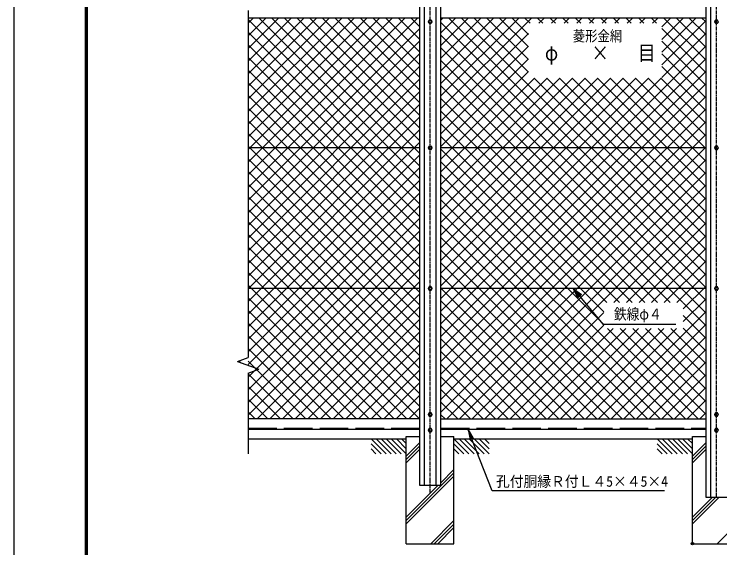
# Model space of a CAD drawing. Units: millimetres, scale not verified. Extents: x -4455 to 4455, y -3150 to 3150.
# Drawn here: x -4455 to -1496, y -233 to 2004 of the extents above; entities that cross this region are included whole.
import ezdxf
from ezdxf.enums import TextEntityAlignment as Align

# ---------------------------------------------------------------- set-up
doc = ezdxf.new("R2010")
doc.units = ezdxf.units.MM
doc.header["$LTSCALE"] = 20
doc.header["$PDMODE"] = 32
doc.header["$PDSIZE"] = 10
doc.linetypes.add('DASHED', pattern=[7.5, 6, -1.5])
doc.linetypes.add('USER1', pattern=[1.125, 0.75, -0.125, 0.125, -0.125])
for name, color, linetype, lineweight in [('0-0_1', 7, 'Continuous', 25), ('0-1_2', 7, 'Continuous', 25), ('0-2_0', 4, 'Continuous', 25), ('0-6_EXTCNT-L', 1, 'Continuous', 25), ('0-7_WAKU', 7, 'Continuous', 25)]:
    doc.layers.add(name, color=color, linetype=linetype, lineweight=lineweight)
doc.layers.add('0-5_DEFPOINTS', color=7, linetype='Continuous')
doc.styles.add('ＭＳ ゴシック', font='')
doc.styles.get('ＭＳ ゴシック').set_extended_font_data('MS Gothic')

# ---------------------------------------------------------------- blocks, each defined once
blk = doc.blocks.new('C0')
at = {"layer": '0-0_1', "color": 4}
blk.add_line((16191.2, 85560.1), (16343, 85408.3), dxfattribs=at)
blk = doc.blocks.new('X26')
at = {"layer": '0-2_0'}
for p, q in [((23718.6, 86297.5), (37954.5, 100533.4)), ((23718.6, 87358.2), (36893.8, 100533.4)), ((23718.6, 88418.9), (35833.1, 100533.4)), ((23718.6, 89479.5), (34772.5, 100533.4)), ((23718.6, 90540.2), (33711.8, 100533.4)), ((23718.6, 91600.8), (32651.2, 100533.4)), ((23718.6, 92661.5), (31590.5, 100533.4)), ((23718.6, 93722.2), (30529.8, 100533.4)), ((23718.6, 94782.8), (29469.2, 100533.4)), ((23718.6, 95843.5), (28408.5, 100533.4)), ((23718.6, 96904.1), (27347.9, 100533.4)), ((23718.6, 97964.8), (26287.2, 100533.4)), ((23718.6, 99025.5), (25226.5, 100533.4)), ((23718.6, 100086.1), (24165.9, 100533.4)), ((38098.6, 85998.7), (23718.6, 100378.6)), ((38098.6, 87059.3), (24624.5, 100533.4)), ((38098.6, 88120), (25685.1, 100533.4)), ((38098.6, 89180.7), (26745.8, 100533.4)), ((38098.6, 90241.3), (27806.5, 100533.4)), ((38098.6, 91302), (28867.1, 100533.4)), ((38098.6, 92362.6), (29927.8, 100533.4)), ((38098.6, 93423.3), (30988.4, 100533.4)), ((38098.6, 94484), (32049.1, 100533.4)), ((38098.6, 95544.6), (33109.8, 100533.4)), ((38098.6, 96605.3), (34170.4, 100533.4)), ((38098.6, 97665.9), (35231.1, 100533.4)), ((38098.6, 98726.6), (36291.7, 100533.4)), ((38098.6, 99787.3), (37352.4, 100533.4)), ((23718.6, 85236.9), (38098.6, 99616.9)), ((38098.6, 84938), (23718.6, 99318)), ((23718.6, 84176.2), (38098.6, 98556.2)), ((38098.6, 83877.4), (23718.6, 98257.3)), ((23718.6, 83115.6), (38098.6, 97495.5)), ((38098.6, 82816.7), (23718.6, 97196.7)), ((23718.6, 82054.9), (38098.6, 96434.9)), ((38098.6, 81756), (23718.6, 96136)), ((23718.6, 80994.2), (38098.6, 95374.2)), ((38098.6, 80695.4), (23718.6, 95075.3)), ((23718.6, 79933.6), (38098.6, 94313.6)), ((38098.6, 79634.7), (23718.6, 94014.7)), ((23718.6, 78872.9), (38098.6, 93252.9)), ((38098.6, 78574.1), (23718.6, 92954)), ((23718.6, 77812.3), (38098.6, 92192.2)), ((38098.6, 77513.4), (23718.6, 91893.4)), ((23718.6, 76751.6), (38098.6, 91131.6)), ((38098.6, 76452.7), (23718.6, 90832.7)), ((23718.6, 75690.9), (38098.6, 90070.9)), ((38098.6, 75392.1), (23718.6, 89772)), ((23718.6, 74630.3), (38098.6, 89010.3)), ((38098.6, 74331.4), (23718.6, 88711.4)), ((23718.6, 73569.6), (38098.6, 87949.6)), ((38098.6, 73270.8), (23718.6, 87650.7)), ((23718.6, 72509), (38098.6, 86888.9)), ((38098.6, 72210.1), (23718.6, 86590.1)), ((23718.6, 71448.3), (38098.6, 85828.3)), ((38098.6, 71149.4), (23718.6, 85529.4)), ((23718.6, 70387.6), (38098.6, 84767.6)), ((38098.6, 70088.8), (23718.6, 84468.7)), ((23718.6, 69327), (38098.6, 83707)), ((38098.6, 69028.1), (23718.6, 83408.1)), ((23718.6, 68266.3), (38098.6, 82646.3)), ((38098.6, 67967.5), (23718.6, 82347.4)), ((23718.6, 67205.7), (38098.6, 81585.6)), ((38072, 66933.4), (23718.6, 81286.8)), ((24507, 66933.4), (38098.6, 80525)), ((37011.3, 66933.4), (23718.6, 80226.1)), ((25567.7, 66933.4), (38098.6, 79464.3)), ((35950.6, 66933.4), (23718.6, 79165.4)), ((26628.3, 66933.4), (38098.6, 78403.7)), ((34890, 66933.4), (23718.6, 78104.8)), ((33829.3, 66933.4), (23718.6, 77044.1)), ((27689, 66933.4), (38098.6, 77343)), ((32768.7, 66933.4), (23718.6, 75983.5)), ((28749.6, 66933.4), (38098.6, 76282.3)), ((29810.3, 66933.4), (38098.6, 75221.7)), ((31708, 66933.4), (23718.6, 74922.8)), ((30871, 66933.4), (38098.6, 74161)), ((30647.3, 66933.4), (23718.6, 73862.1)), ((29586.7, 66933.4), (23718.6, 72801.5)), ((31931.6, 66933.4), (38098.6, 73100.4)), ((28526, 66933.4), (23718.6, 71740.8)), ((32992.3, 66933.4), (38098.6, 72039.7)), ((27465.4, 66933.4), (23718.6, 70680.2)), ((34052.9, 66933.4), (38098.6, 70979)), ((35113.6, 66933.4), (38098.6, 69918.4)), ((26404.7, 66933.4), (23718.6, 69619.5)), ((36174.3, 66933.4), (38098.6, 68857.7)), ((25344, 66933.4), (23718.6, 68558.8)), ((24283.4, 66933.4), (23718.6, 67498.2)), ((37234.9, 66933.4), (38098.6, 67797.1))]:
    blk.add_line(p, q, dxfattribs=at)
blk = doc.blocks.new('X27')
at = {"layer": '0-2_0'}
for p, q in [((39878.6, 92911.6), (47500.4, 100533.4)), ((39878.6, 93972.2), (46439.7, 100533.4)), ((39878.6, 95032.9), (45379.1, 100533.4)), ((39878.6, 96093.6), (44318.4, 100533.4)), ((39878.6, 97154.2), (43257.8, 100533.4)), ((39878.6, 98214.9), (42197.1, 100533.4)), ((39878.6, 99275.5), (41136.4, 100533.4)), ((39878.6, 100336.2), (40075.8, 100533.4)), ((62098.6, 77908.6), (39878.6, 100128.6)), ((62098.6, 78969.2), (40534.4, 100533.4)), ((62098.6, 80029.9), (41595.1, 100533.4)), ((47230, 95959.2), (42655.7, 100533.4)), ((47230, 97019.8), (43716.4, 100533.4)), ((47230, 98080.5), (44777, 100533.4)), ((47230, 99141.2), (45837.7, 100533.4)), ((47366, 100065.8), (46898.4, 100533.4)), ((48426.6, 100065.8), (47959, 100533.4)), ((48093.4, 100065.8), (48561.1, 100533.4)), ((49487.3, 100065.8), (49019.7, 100533.4)), ((49154.1, 100065.8), (49621.7, 100533.4)), ((50548, 100065.8), (50080.3, 100533.4)), ((50214.8, 100065.8), (50682.4, 100533.4)), ((51608.6, 100065.8), (51141, 100533.4)), ((51275.4, 100065.8), (51743, 100533.4)), ((52669.3, 100065.8), (52201.7, 100533.4)), ((52336.1, 100065.8), (52803.7, 100533.4)), ((53729.9, 100065.8), (53262.3, 100533.4)), ((53396.7, 100065.8), (53864.4, 100533.4)), ((54790.6, 100065.8), (54323, 100533.4)), ((54457.4, 100065.8), (54925, 100533.4)), ((55851.3, 100065.8), (55383.6, 100533.4)), ((55518.1, 100065.8), (55985.7, 100533.4)), ((56911.9, 100065.8), (56444.3, 100533.4)), ((56578.7, 100065.8), (57046.3, 100533.4)), ((57972.6, 100065.8), (57505, 100533.4)), ((57639.4, 100065.8), (58107, 100533.4)), ((58401, 97645.4), (61289, 100533.4)), ((58401, 98706.1), (60228.3, 100533.4)), ((58401, 99766.7), (59167.7, 100533.4)), ((58401, 96584.7), (62098.6, 100282.3)), ((62098.6, 97000.5), (58565.6, 100533.4)), ((62098.6, 98061.1), (59626.3, 100533.4)), ((62098.6, 99121.8), (60686.9, 100533.4)), ((62098.6, 100182.4), (61747.6, 100533.4)), ((62098.6, 95939.8), (58401, 99637.4)), ((39878.6, 91850.9), (47230, 99202.3)), ((62098.6, 76847.9), (39878.6, 99067.9)), ((58401, 95524.1), (62098.6, 99221.7)), ((62098.6, 94879.1), (58401, 98576.7)), ((39878.6, 75941), (62098.6, 98161)), ((39878.6, 90790.3), (47230, 98141.6)), ((62098.6, 75787.3), (39878.6, 98007.2)), ((39878.6, 74880.4), (62098.6, 97100.4)), ((39878.6, 89729.6), (47230, 97081)), ((62098.6, 93818.5), (58401, 97516.1)), ((60174.7, 76650.5), (39878.6, 96946.6)), ((39878.6, 73819.7), (62098.6, 96039.7)), ((39878.6, 88668.9), (47230, 96020.3)), ((59114, 76650.5), (39878.6, 95885.9)), ((62098.6, 92757.8), (58401, 96455.4)), ((39878.6, 77001.7), (58349.7, 95472.8)), ((39878.6, 78062.3), (57289, 95472.8)), ((39878.6, 79123), (56228.4, 95472.8)), ((39878.6, 80183.7), (55167.7, 95472.8)), ((39878.6, 81244.3), (54107, 95472.8)), ((39878.6, 82305), (53046.4, 95472.8)), ((39878.6, 83365.6), (51985.7, 95472.8)), ((39878.6, 84426.3), (50925.1, 95472.8)), ((39878.6, 85487), (49864.4, 95472.8)), ((39878.6, 86547.6), (48803.7, 95472.8)), ((39878.6, 87608.3), (47743.1, 95472.8)), ((62098.6, 81090.6), (47716.3, 95472.8)), ((62098.6, 82151.2), (48777, 95472.8)), ((62098.6, 83211.9), (49837.7, 95472.8)), ((62098.6, 84272.5), (50898.3, 95472.8)), ((62098.6, 85333.2), (51959, 95472.8)), ((62098.6, 86393.9), (53019.6, 95472.8)), ((62098.6, 87454.5), (54080.3, 95472.8)), ((62098.6, 88515.2), (55141, 95472.8)), ((62098.6, 89575.8), (56201.6, 95472.8)), ((62098.6, 90636.5), (57262.3, 95472.8)), ((62098.6, 91697.2), (58322.9, 95472.8)), ((39878.6, 72759), (62098.6, 94979)), ((58053.4, 76650.5), (39878.6, 94825.3)), ((39878.6, 71698.4), (62098.6, 93918.4)), ((56992.7, 76650.5), (39878.6, 93764.6)), ((39878.6, 70637.7), (62098.6, 92857.7)), ((55932.1, 76650.5), (39878.6, 92703.9)), ((39878.6, 69577.1), (62098.6, 91797.1)), ((54871.4, 76650.5), (39878.6, 91643.3)), ((39878.6, 68516.4), (62098.6, 90736.4)), ((53810.7, 76650.5), (39878.6, 90582.6)), ((39878.6, 67455.7), (62098.6, 89675.7)), ((53536.2, 75864.4), (39878.6, 89522)), ((53536.2, 74803.7), (39878.6, 88461.3)), ((40376.9, 66893.4), (62098.6, 88615.1)), ((60385.8, 66893.4), (39878.6, 87400.6)), ((41437.6, 66893.4), (62098.6, 87554.4)), ((42498.2, 66893.4), (62098.6, 86493.7)), ((59325.2, 66893.4), (39878.6, 86340)), ((58264.5, 66893.4), (39878.6, 85279.3)), ((43558.9, 66893.4), (62098.6, 85433.1)), ((57203.8, 66893.4), (39878.6, 84218.7)), ((54376.6, 76650.5), (62098.6, 84372.4)), ((56143.2, 66893.4), (39878.6, 83158)), ((55437.3, 76650.5), (62098.6, 83311.8)), ((55082.5, 66893.4), (39878.6, 82097.3)), ((56497.9, 76650.5), (62098.6, 82251.1)), ((57558.6, 76650.5), (62098.6, 81190.4)), ((54021.9, 66893.4), (39878.6, 81036.7)), ((52961.2, 66893.4), (39878.6, 79976)), ((58619.2, 76650.5), (62098.6, 80129.8)), ((51900.5, 66893.4), (39878.6, 78915.4)), ((59679.9, 76650.5), (62098.6, 79069.1)), ((50839.9, 66893.4), (39878.6, 77854.7)), ((60202.7, 76112.7), (62098.6, 78008.5)), ((60202.7, 75052), (62098.6, 76947.8)), ((49779.2, 66893.4), (39878.6, 76794)), ((62098.6, 74726.6), (60202.7, 76622.4)), ((44619.5, 66893.4), (53536.2, 75810)), ((53104.8, 66893.4), (62098.6, 75887.1)), ((48718.6, 66893.4), (39878.6, 75733.4)), ((62098.6, 73665.9), (60202.7, 75561.8)), ((47657.9, 66893.4), (39878.6, 74672.7)), ((45680.2, 66893.4), (53536.2, 74749.4)), ((54165.5, 66893.4), (62098.6, 74826.5)), ((46740.9, 66893.4), (54336.5, 74489.1)), ((47801.5, 66893.4), (55397.2, 74489.1)), ((48862.2, 66893.4), (56457.8, 74489.1)), ((49922.8, 66893.4), (57518.5, 74489.1)), ((50983.5, 66893.4), (58579.2, 74489.1)), ((52044.2, 66893.4), (59639.8, 74489.1)), ((61446.5, 66893.4), (53850.8, 74489.1)), ((62098.6, 67302), (54911.5, 74489.1)), ((62098.6, 68362.6), (55972.1, 74489.1)), ((62098.6, 69423.3), (57032.8, 74489.1)), ((62098.6, 70484), (58093.5, 74489.1)), ((62098.6, 71544.6), (59154.1, 74489.1)), ((62098.6, 72605.3), (60202.7, 74501.1)), ((46597.2, 66893.4), (39878.6, 73612.1)), ((55226.1, 66893.4), (62098.6, 73765.8)), ((45536.6, 66893.4), (39878.6, 72551.4)), ((56286.8, 66893.4), (62098.6, 72705.2)), ((57347.5, 66893.4), (62098.6, 71644.5)), ((44475.9, 66893.4), (39878.6, 71490.7)), ((58408.1, 66893.4), (62098.6, 70583.8)), ((43415.3, 66893.4), (39878.6, 70430.1)), ((42354.6, 66893.4), (39878.6, 69369.4)), ((59468.8, 66893.4), (62098.6, 69523.2)), ((41293.9, 66893.4), (39878.6, 68308.8)), ((60529.4, 66893.4), (62098.6, 68462.5)), ((40233.3, 66893.4), (39878.6, 67248.1)), ((61590.1, 66893.4), (62098.6, 67401.9))]:
    blk.add_line(p, q, dxfattribs=at)
blk = doc.blocks.new('DARROWS')
at = {"layer": '0-2_0', "color": 2}
blk.add_line((0, 0), (-19.982, 0), dxfattribs=at)
blk.add_lwpolyline([(-20, -3.333), (0, 0), (-20, 3.333)], dxfattribs=at)

msp = doc.modelspace()

# ---------------------------------------------------------------- linework, layer by layer
at = {"layer": '0-0_1', "color": 4, "linetype": 'USER1'}
for p, q in [((-2710.12, -0.98), (-2710.12, 2081.34)), ((-1510.12, -20.98), (-1510.12, 2081.34))]:
    msp.add_line(p, q, dxfattribs=at)
at = {"layer": '0-0_1'}
for p, q in [((-2754.62, 2049.02), (-2754.62, 29.02)), ((-2735.12, 2049.02), (-2735.12, 29.02)), ((-2685.12, 29.02), (-2685.12, 2049.02)), ((-2665.62, 29.02), (-2665.62, 2049.02)), ((-1554.62, 2049.02), (-1554.62, -20.98)), ((-1535.12, 2049.02), (-1535.12, -20.98)), ((-3473.62, 1989.02), (-2754.62, 1989.02)), ((-2665.62, 1989.02), (-1554.62, 1989.02)), ((-2754.62, 1444.02), (-3473.62, 1444.02)), ((-1554.62, 1444.02), (-2665.62, 1444.02)), ((-2754.62, 854.02), (-3473.62, 854.02)), ((-1554.62, 854.02), (-2665.62, 854.02)), ((-3473.62, 309.02), (-2754.62, 309.02)), ((-2665.62, 307.02), (-1554.62, 307.02)), ((-3473.62, 264.02), (-2754.62, 264.02)), ((-2665.62, 264.02), (-1554.62, 264.02)), ((-3473.62, 224.02), (-2810.43, 224.02)), ((-2960.43, 224.02), (-2810.43, 224.02)), ((-2810.43, -215.98), (-2810.43, 234.02)), ((-2810.43, 234.02), (-2754.62, 234.02)), ((-2665.62, 234.02), (-2610.43, 234.02)), ((-2610.43, -215.98), (-2610.43, 234.02)), ((-2610.43, 224.02), (-2460.43, 224.02)), ((-2610.43, 224.02), (-1610.43, 224.02)), ((-1760.43, 224.02), (-1610.43, 224.02)), ((-1610.43, -215.98), (-1610.43, 234.02)), ((-1610.43, 234.02), (-1554.62, 234.02)), ((-2754.62, 29.02), (-2665.62, 29.02)), ((-1554.62, -20.98), (-1465.62, -20.98)), ((-2810.43, -215.98), (-2610.43, -215.98)), ((-1610.43, -215.98), (-1410.43, -215.98))]:
    msp.add_line(p, q, dxfattribs=at)
at = {"layer": '0-0_1', "color": 4}
for p, q in [((-3473.62, 2019.38), (-3473.62, 564.32)), ((-3518.62, 547.94), (-3473.62, 564.32)), ((-3518.62, 547.94), (-3428.62, 515.19)), ((-3473.62, 498.81), (-3428.62, 515.19)), ((-3473.62, 498.81), (-3473.62, 275.34)), ((-3473.62, 275.34), (-3473.62, 161.15)), ((-2958.15, 224.02), (-2895.28, 161.15)), ((-2936.93, 224.02), (-2874.06, 161.15)), ((-2915.72, 224.02), (-2852.85, 161.15)), ((-2894.51, 224.02), (-2831.64, 161.15)), ((-2873.29, 224.02), (-2810.42, 161.15)), ((-2852.08, 224.02), (-2810.42, 182.37)), ((-2830.87, 224.02), (-2810.42, 203.58)), ((-2754.62, 207.33), (-2810.43, 151.53)), ((-2610.43, 224.02), (-2547.56, 161.15)), ((-2589.22, 224.02), (-2526.35, 161.15)), ((-2568, 224.02), (-2505.13, 161.15)), ((-2546.79, 224.02), (-2483.92, 161.15)), ((-2525.58, 224.02), (-2462.71, 161.15)), ((-2504.36, 224.02), (-2462.71, 182.37)), ((-2483.15, 224.02), (-2462.71, 203.58)), ((-1758.15, 224.02), (-1695.28, 161.15)), ((-1736.93, 224.02), (-1674.06, 161.15)), ((-1715.72, 224.02), (-1652.85, 161.15)), ((-1694.51, 224.02), (-1631.64, 161.15)), ((-1673.29, 224.02), (-1610.42, 161.15)), ((-1652.08, 224.02), (-1610.42, 182.37)), ((-1630.87, 224.02), (-1610.42, 203.58)), ((-1554.62, 207.33), (-1610.43, 151.53)), ((-2958.15, 202.81), (-2916.49, 161.15)), ((-2958.15, 181.6), (-2937.7, 161.15)), ((-2754.62, 193.19), (-2810.43, 137.38)), ((-2754.62, 179.05), (-2810.43, 123.24)), ((-2610.43, 202.81), (-2568.77, 161.15)), ((-2610.43, 181.6), (-2589.98, 161.15)), ((-1758.15, 202.81), (-1716.49, 161.15)), ((-1758.15, 181.6), (-1737.7, 161.15)), ((-1554.62, 193.19), (-1610.43, 137.38)), ((-1554.62, 179.05), (-1610.43, 123.24)), ((-2665.62, 39.83), (-2610.43, 95.02)), ((-2810.43, -119.12), (-2610.43, 80.88)), ((-2810.43, -133.26), (-2610.43, 66.74)), ((-2810.43, -104.98), (-2676.43, 29.02)), ((-1610.43, -133.26), (-1498.14, -20.98)), ((-1610.43, -119.12), (-1512.29, -20.98)), ((-1610.43, -104.98), (-1526.43, -20.98)), ((-2707.07, -215.98), (-2610.43, -119.34)), ((-2692.93, -215.98), (-2610.43, -133.48)), ((-2678.78, -215.98), (-2610.43, -147.62)), ((-1507.07, -215.98), (-1410.43, -119.34))]:
    msp.add_line(p, q, dxfattribs=at)
at = {"layer": '0-0_1', "linetype": 'DASHED'}
for p, q in [((-3473.62, 268.02), (-2754.62, 268.02)), ((-2665.62, 268.02), (-1554.62, 268.02))]:
    msp.add_line(p, q, dxfattribs=at)
at = {"layer": '0-0_1', "color": 4}
msp.add_lwpolyline([(-2091.55, 814.92), (-2110.12, 854.02), (-2075.33, 828.25)], close=True, dxfattribs=at)
for points in [[(-2110.12, 854.02), (-1986.77, 704.02), (-1680.26, 704.02)], [(-2087.5, 818.25), (-2096.78, 837.8), (-2079.39, 824.92)]]:
    msp.add_lwpolyline(points, dxfattribs=at)
at = {"layer": '0-1_2'}
for p, q in [((-2714.12, 1979.45), (-2718.12, 1972.52)), ((-2718.12, 1972.52), (-2714.12, 1965.59)), ((-2706.12, 1979.45), (-2714.12, 1979.45)), ((-2714.12, 1965.59), (-2706.12, 1965.59)), ((-1506.12, 1979.45), (-1514.12, 1979.45)), ((-1514.12, 1965.59), (-1506.12, 1965.59)), ((-1502.12, 1972.52), (-1506.12, 1979.45)), ((-1506.12, 1965.59), (-1502.12, 1972.52)), ((-2706.12, 1450.95), (-2714.12, 1450.95)), ((-2702.12, 1444.02), (-2706.12, 1450.95)), ((-1514.12, 1450.95), (-1518.12, 1444.02)), ((-1506.12, 1450.95), (-1514.12, 1450.95)), ((-2714.12, 1437.1), (-2706.12, 1437.1)), ((-2706.12, 1437.1), (-2702.12, 1444.02)), ((-1518.12, 1444.02), (-1514.12, 1437.1)), ((-1514.12, 1437.1), (-1506.12, 1437.1)), ((-2714.12, 860.95), (-2718.12, 854.02)), ((-2706.12, 860.95), (-2714.12, 860.95)), ((-2718.12, 854.02), (-2714.12, 847.1)), ((-2714.12, 847.1), (-2706.12, 847.1)), ((-2714.12, 332.45), (-2718.12, 325.53)), ((-2706.12, 332.45), (-2714.12, 332.45)), ((-1506.12, 332.45), (-1514.12, 332.45)), ((-1502.12, 325.53), (-1506.12, 332.45)), ((-2718.12, 325.53), (-2714.12, 318.6)), ((-2714.12, 318.6), (-2706.12, 318.6)), ((-1514.12, 318.6), (-1506.12, 318.6)), ((-1506.12, 318.6), (-1502.12, 325.53)), ((-2714.12, 266.45), (-2718.12, 259.53)), ((-2706.12, 266.45), (-2714.12, 266.45)), ((-2718.12, 259.53), (-2714.12, 252.6)), ((-2714.12, 252.6), (-2706.12, 252.6))]:
    msp.add_line(p, q, dxfattribs=at)
for points in [[(-2706.12, 1965.59), (-2702.12, 1972.52), (-2706.12, 1979.45)], [(-1514.12, 1979.45), (-1518.12, 1972.52), (-1514.12, 1965.59)], [(-2714.12, 1450.95), (-2718.12, 1444.02), (-2714.12, 1437.1)], [(-1506.12, 1437.1), (-1502.12, 1444.02), (-1506.12, 1450.95)], [(-2706.12, 847.1), (-2702.12, 854.02), (-2706.12, 860.95)], [(-2706.12, 318.6), (-2702.12, 325.53), (-2706.12, 332.45)], [(-1514.12, 332.45), (-1518.12, 325.53), (-1514.12, 318.6)], [(-2706.12, 252.6), (-2702.12, 259.53), (-2706.12, 266.45)]]:
    msp.add_lwpolyline(points, dxfattribs=at)
for points in [[(-1502.12, 854.02), (-1506.12, 860.95), (-1514.12, 860.95), (-1518.12, 854.02), (-1514.12, 847.1), (-1506.12, 847.1)], [(-1502.12, 259.53), (-1506.12, 266.45), (-1514.12, 266.45), (-1518.12, 259.53), (-1514.12, 252.6), (-1506.12, 252.6)]]:
    msp.add_lwpolyline(points, close=True, dxfattribs=at)
for centre in [(-2710.12, 1972.52), (-1510.12, 1972.52), (-2710.12, 1444.02), (-1510.12, 1444.02), (-2710.12, 854.02), (-1510.12, 854.02), (-2710.12, 325.53), (-1510.12, 325.53), (-2710.12, 259.53), (-1510.12, 259.53)]:
    msp.add_circle(centre, 6.93, dxfattribs=at)
at = {"layer": '0-5_DEFPOINTS'}
msp.add_point((-1610.43, -215.98), dxfattribs=at)
at = {"layer": '0-6_EXTCNT-L', "color": 4}
msp.add_lwpolyline([(-1727.29, 6.02), (-2450.14, 6.02), (-2550.59, 261.23)], dxfattribs=at)
at = {"layer": '0-7_WAKU', "color": 3}
msp.add_lwpolyline([(-4454.91, 3150), (4455.09, 3150), (4455.09, -3150), (-4454.91, -3150)], close=True, dxfattribs=at)
at = {"layer": '0-7_WAKU'}
for points in [[(-4154.91, 2962.5), (4155.09, 2962.5), (4155.09, -2962.5), (-4154.91, -2962.5)], [(-4153.03, 2960.62), (4153.22, 2960.62), (4153.22, -2960.63), (-4153.03, -2960.63)], [(-4151.16, 2958.75), (4151.34, 2958.75), (4151.34, -2958.75), (-4151.16, -2958.75)], [(-4149.28, 2956.87), (4149.47, 2956.87), (4149.47, -2956.88), (-4149.28, -2956.88)], [(-4147.41, 2955), (4147.59, 2955), (4147.59, -2955), (-4147.41, -2955)]]:
    msp.add_lwpolyline(points, close=True, dxfattribs=at)

# ---------------------------------------------------------------- block references
at = {"layer": '0-2_0', "xscale": 0.05, "yscale": 0.05}
msp.add_blockref('C0', (-4321.55, -3727.65), dxfattribs=at)
at = {"layer": '0-6_EXTCNT-L', "xscale": 0.05, "yscale": 0.05}
for name in ['X26', 'X27']:
    msp.add_blockref(name, (-4659.55, -3037.65), dxfattribs=at)
at = {"layer": '0-6_EXTCNT-L', "xscale": 2.25, "yscale": 2.25, "rotation": 111.48627}
msp.add_blockref('DARROWS', (-2551.69, 264.02), dxfattribs=at)

# ---------------------------------------------------------------- texts
at = {"layer": '0-0_1', "color": 4, "style": 'ＭＳ ゴシック'}
for s, height, width, p in [('菱形金網', 44.57, 0.85, (-2112.12, 1876.75)), ('φ', 63.2, 0.85, (-2229.12, 1790.68)), ('×', 63.2, 0.85, (-2034.12, 1790.68)), ('目', 63.2, 0.85, (-1839.12, 1790.68)), ('鉄線φ４', 45.89, 0.85, (-1939.52, 710.19)), ('孔付胴縁Ｒ付Ｌ４5×４5×4', 44.57, 0.95, (-2434.42, 9.61))]:
    msp.add_text(s, height=height, dxfattribs=dict(at, width=width)).set_placement(p, align=Align.BOTTOM_LEFT)

doc.saveas('drawing.dxf')
